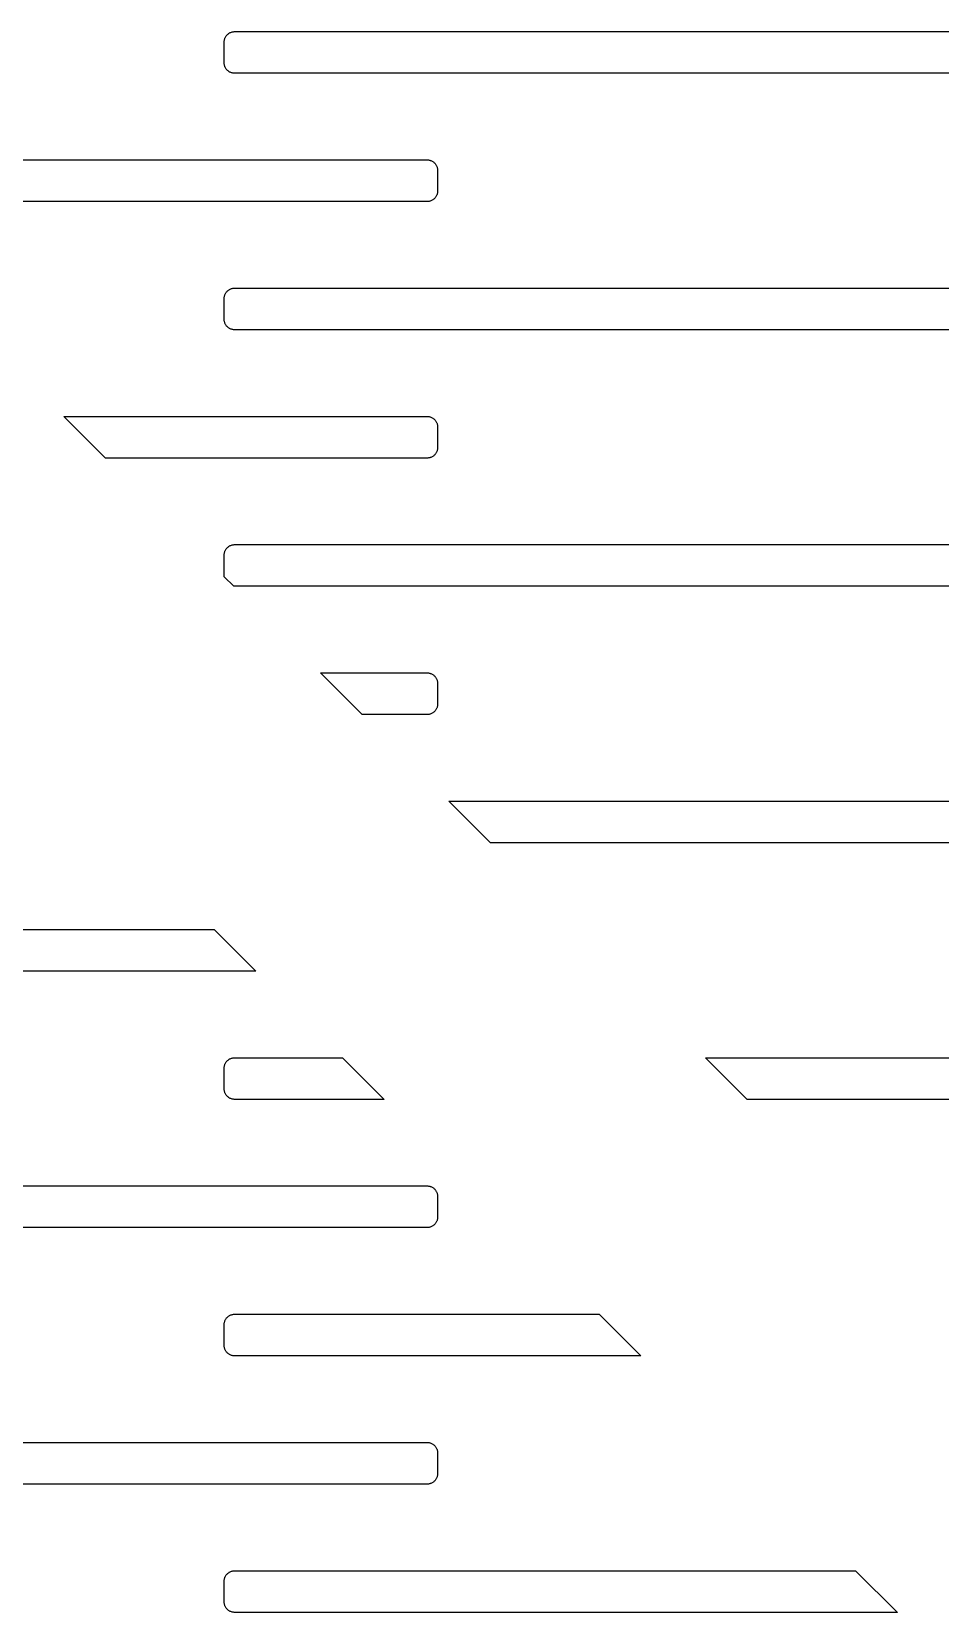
# Model space of a CAD drawing. Header units: metres. Extents: x -217 to 217, y -217 to 217.
# Drawn here: x 74.67 to 103.01, y -107.32 to -58.02 of the extents above; entities that cross this region are included whole.
import ezdxf

# ---------------------------------------------------------------- set-up
doc = ezdxf.new("R2010")
doc.units = ezdxf.units.M

msp = doc.modelspace()

# ---------------------------------------------------------------- linework, layer by layer
for p, q in [((80.718, -58.1906), (80.7284, -58.173)), ((80.7284, -58.173), (80.7399, -58.1562)), ((80.7399, -58.1562), (80.7524, -58.14)), ((80.7524, -58.14), (80.7659, -58.1247)), ((80.7659, -58.1247), (80.7803, -58.1103)), ((80.7803, -58.1103), (80.7956, -58.0968)), ((80.7956, -58.0968), (80.8118, -58.0843)), ((80.8118, -58.0843), (80.8287, -58.0728)), ((80.8287, -58.0728), (80.8462, -58.0624)), ((80.8462, -58.0624), (80.8644, -58.0531)), ((80.8644, -58.0531), (80.8831, -58.045)), ((80.8831, -58.045), (80.9024, -58.0381)), ((80.9024, -58.0381), (80.922, -58.0324)), ((80.922, -58.0324), (80.9419, -58.028)), ((80.9419, -58.028), (80.9621, -58.0248)), ((80.9621, -58.0248), (80.9824, -58.0228)), ((80.9824, -58.0228), (81.0028, -58.0222)), ((81.0028, -58.0222), (112.003, -58.0222)), ((80.6778, -58.3472), (80.6784, -58.3268)), ((80.6778, -58.9972), (80.6778, -58.3472)), ((80.6784, -58.3268), (80.6804, -58.3065)), ((80.6804, -58.3065), (80.6835, -58.2863)), ((80.6835, -58.2863), (80.688, -58.2664)), ((80.688, -58.2664), (80.6937, -58.2468)), ((80.6937, -58.2468), (80.7006, -58.2276)), ((80.7006, -58.2276), (80.7087, -58.2088)), ((80.7087, -58.2088), (80.718, -58.1906)), ((80.6784, -59.0176), (80.6778, -58.9972)), ((80.6804, -59.0379), (80.6784, -59.0176)), ((80.6835, -59.0581), (80.6804, -59.0379)), ((80.688, -59.078), (80.6835, -59.0581)), ((80.6937, -59.0976), (80.688, -59.078)), ((80.7006, -59.1168), (80.6937, -59.0976)), ((80.7087, -59.1356), (80.7006, -59.1168)), ((80.718, -59.1538), (80.7087, -59.1356)), ((80.7284, -59.1713), (80.718, -59.1538)), ((80.7399, -59.1882), (80.7284, -59.1713)), ((80.7524, -59.2044), (80.7399, -59.1882)), ((80.7659, -59.2197), (80.7524, -59.2044)), ((80.7803, -59.2341), (80.7659, -59.2197)), ((80.7956, -59.2476), (80.7803, -59.2341)), ((80.8118, -59.2601), (80.7956, -59.2476)), ((80.8287, -59.2716), (80.8118, -59.2601)), ((80.8462, -59.282), (80.8287, -59.2716)), ((80.8644, -59.2913), (80.8462, -59.282)), ((80.8831, -59.2994), (80.8644, -59.2913)), ((80.9024, -59.3063), (80.8831, -59.2994)), ((80.922, -59.312), (80.9024, -59.3063)), ((80.9419, -59.3164), (80.922, -59.312)), ((80.9621, -59.3196), (80.9419, -59.3164)), ((80.9824, -59.3215), (80.9621, -59.3196)), ((81.0028, -59.3222), (80.9824, -59.3215)), ((112.003, -59.3222), (81.0028, -59.3222)), ((67.679, -62.0222), (87.0028, -62.0222)), ((87.0028, -62.0222), (87.0232, -62.0228)), ((87.0232, -62.0228), (87.0435, -62.0248)), ((87.0435, -62.0248), (87.0637, -62.028)), ((87.0637, -62.028), (87.0836, -62.0324)), ((87.0836, -62.0324), (87.1032, -62.0381)), ((87.1032, -62.0381), (87.1224, -62.045)), ((87.1224, -62.045), (87.1412, -62.0531)), ((87.1412, -62.0531), (87.1594, -62.0624)), ((87.1594, -62.0624), (87.1769, -62.0728)), ((87.1769, -62.0728), (87.1938, -62.0843)), ((87.1938, -62.0843), (87.21, -62.0968)), ((87.21, -62.0968), (87.2253, -62.1103)), ((87.2253, -62.1103), (87.2397, -62.1247)), ((87.2397, -62.1247), (87.2532, -62.14)), ((87.2532, -62.14), (87.2657, -62.1562)), ((87.2657, -62.1562), (87.2772, -62.173)), ((87.2772, -62.173), (87.2876, -62.1906)), ((87.2876, -62.1906), (87.2969, -62.2088)), ((87.2969, -62.2088), (87.305, -62.2276)), ((87.305, -62.2276), (87.3119, -62.2468)), ((87.3119, -62.2468), (87.3176, -62.2664)), ((87.3176, -62.2664), (87.322, -62.2863)), ((87.322, -62.2863), (87.3252, -62.3065)), ((87.3252, -62.3065), (87.3271, -62.3268)), ((87.3271, -62.3268), (87.3278, -62.3472)), ((87.3278, -62.3472), (87.3278, -62.9972)), ((87.3119, -63.0976), (87.305, -63.1168)), ((87.3176, -63.078), (87.3119, -63.0976)), ((87.322, -63.0581), (87.3176, -63.078)), ((87.3252, -63.0379), (87.322, -63.0581)), ((87.3271, -63.0176), (87.3252, -63.0379)), ((87.3278, -62.9972), (87.3271, -63.0176)), ((87.0028, -63.3222), (68.979, -63.3222)), ((87.0232, -63.3215), (87.0028, -63.3222)), ((87.0435, -63.3196), (87.0232, -63.3215)), ((87.0637, -63.3164), (87.0435, -63.3196)), ((87.0836, -63.312), (87.0637, -63.3164)), ((87.1032, -63.3063), (87.0836, -63.312)), ((87.1224, -63.2994), (87.1032, -63.3063)), ((87.1412, -63.2913), (87.1224, -63.2994)), ((87.1594, -63.282), (87.1412, -63.2913)), ((87.1769, -63.2716), (87.1594, -63.282)), ((87.1938, -63.2601), (87.1769, -63.2716)), ((87.21, -63.2476), (87.1938, -63.2601)), ((87.2253, -63.2341), (87.21, -63.2476)), ((87.2397, -63.2197), (87.2253, -63.2341)), ((87.2532, -63.2044), (87.2397, -63.2197)), ((87.2657, -63.1882), (87.2532, -63.2044)), ((87.2772, -63.1713), (87.2657, -63.1882)), ((87.2876, -63.1538), (87.2772, -63.1713)), ((87.2969, -63.1356), (87.2876, -63.1538)), ((87.305, -63.1168), (87.2969, -63.1356)), ((80.8462, -66.0624), (80.8644, -66.0531)), ((80.8644, -66.0531), (80.8831, -66.045)), ((80.8831, -66.045), (80.9024, -66.0381)), ((80.9024, -66.0381), (80.922, -66.0324)), ((80.922, -66.0324), (80.9419, -66.028)), ((80.9419, -66.028), (80.9621, -66.0248)), ((80.9621, -66.0248), (80.9824, -66.0228)), ((80.9824, -66.0228), (81.0028, -66.0222)), ((81.0028, -66.0222), (112.003, -66.0222)), ((80.6778, -66.3472), (80.6784, -66.3268)), ((80.6778, -66.9972), (80.6778, -66.3472)), ((80.6784, -66.3268), (80.6804, -66.3065)), ((80.6804, -66.3065), (80.6835, -66.2863)), ((80.6835, -66.2863), (80.688, -66.2664)), ((80.688, -66.2664), (80.6937, -66.2468)), ((80.6937, -66.2468), (80.7006, -66.2276)), ((80.7006, -66.2276), (80.7087, -66.2088)), ((80.7087, -66.2088), (80.718, -66.1906)), ((80.718, -66.1906), (80.7284, -66.173)), ((80.7284, -66.173), (80.7399, -66.1562)), ((80.7399, -66.1562), (80.7524, -66.14)), ((80.7524, -66.14), (80.7659, -66.1247)), ((80.7659, -66.1247), (80.7803, -66.1103)), ((80.7803, -66.1103), (80.7956, -66.0968)), ((80.7956, -66.0968), (80.8118, -66.0843)), ((80.8118, -66.0843), (80.8287, -66.0728)), ((80.8287, -66.0728), (80.8462, -66.0624)), ((80.6784, -67.0176), (80.6778, -66.9972)), ((80.6804, -67.0379), (80.6784, -67.0176)), ((80.6835, -67.0581), (80.6804, -67.0379)), ((80.688, -67.078), (80.6835, -67.0581)), ((80.6937, -67.0976), (80.688, -67.078)), ((80.7006, -67.1168), (80.6937, -67.0976)), ((80.7087, -67.1356), (80.7006, -67.1168)), ((80.718, -67.1538), (80.7087, -67.1356)), ((80.7284, -67.1713), (80.718, -67.1538)), ((80.7399, -67.1882), (80.7284, -67.1713)), ((80.7524, -67.2044), (80.7399, -67.1882)), ((80.7659, -67.2197), (80.7524, -67.2044)), ((80.7803, -67.2341), (80.7659, -67.2197)), ((80.7956, -67.2476), (80.7803, -67.2341)), ((80.8118, -67.2601), (80.7956, -67.2476)), ((80.8287, -67.2716), (80.8118, -67.2601)), ((80.8462, -67.282), (80.8287, -67.2716)), ((80.8644, -67.2913), (80.8462, -67.282)), ((80.8831, -67.2994), (80.8644, -67.2913)), ((80.9024, -67.3063), (80.8831, -67.2994)), ((80.922, -67.312), (80.9024, -67.3063)), ((80.9419, -67.3164), (80.922, -67.312)), ((80.9621, -67.3196), (80.9419, -67.3164)), ((80.9824, -67.3215), (80.9621, -67.3196)), ((81.0028, -67.3222), (80.9824, -67.3215)), ((112.003, -67.3222), (81.0028, -67.3222)), ((76.979, -71.3222), (75.679, -70.0222)), ((75.679, -70.0222), (87.0028, -70.0222)), ((87.0028, -70.0222), (87.0232, -70.0228)), ((87.0232, -70.0228), (87.0435, -70.0248)), ((87.0435, -70.0248), (87.0637, -70.028)), ((87.0637, -70.028), (87.0836, -70.0324)), ((87.0836, -70.0324), (87.1032, -70.0381)), ((87.1032, -70.0381), (87.1224, -70.045)), ((87.1224, -70.045), (87.1412, -70.0531)), ((87.1412, -70.0531), (87.1594, -70.0624)), ((87.1594, -70.0624), (87.1769, -70.0728)), ((87.1769, -70.0728), (87.1938, -70.0843)), ((87.1938, -70.0843), (87.21, -70.0968)), ((87.21, -70.0968), (87.2253, -70.1103)), ((87.2253, -70.1103), (87.2397, -70.1247)), ((87.2397, -70.1247), (87.2532, -70.14)), ((87.2532, -70.14), (87.2657, -70.1562)), ((87.2657, -70.1562), (87.2772, -70.173)), ((87.2772, -70.173), (87.2876, -70.1906)), ((87.2876, -70.1906), (87.2969, -70.2088)), ((87.2969, -70.2088), (87.305, -70.2276)), ((87.305, -70.2276), (87.3119, -70.2468)), ((87.3119, -70.2468), (87.3176, -70.2664)), ((87.3176, -70.2664), (87.322, -70.2863)), ((87.322, -70.2863), (87.3252, -70.3065)), ((87.3252, -70.3065), (87.3271, -70.3268)), ((87.3271, -70.3268), (87.3278, -70.3472)), ((87.3278, -70.3472), (87.3278, -70.9972)), ((87.0028, -71.3222), (76.979, -71.3222)), ((87.0232, -71.3215), (87.0028, -71.3222)), ((87.0435, -71.3196), (87.0232, -71.3215)), ((87.0637, -71.3164), (87.0435, -71.3196)), ((87.0836, -71.312), (87.0637, -71.3164)), ((87.1032, -71.3063), (87.0836, -71.312)), ((87.1224, -71.2994), (87.1032, -71.3063)), ((87.1412, -71.2913), (87.1224, -71.2994)), ((87.1594, -71.282), (87.1412, -71.2913)), ((87.1769, -71.2716), (87.1594, -71.282)), ((87.1938, -71.2601), (87.1769, -71.2716)), ((87.21, -71.2476), (87.1938, -71.2601)), ((87.2253, -71.2341), (87.21, -71.2476)), ((87.2397, -71.2197), (87.2253, -71.2341)), ((87.2532, -71.2044), (87.2397, -71.2197)), ((87.2657, -71.1882), (87.2532, -71.2044)), ((87.2772, -71.1713), (87.2657, -71.1882)), ((87.2876, -71.1538), (87.2772, -71.1713)), ((87.2969, -71.1356), (87.2876, -71.1538)), ((87.305, -71.1168), (87.2969, -71.1356)), ((87.3119, -71.0976), (87.305, -71.1168)), ((87.3176, -71.078), (87.3119, -71.0976)), ((87.322, -71.0581), (87.3176, -71.078)), ((87.3252, -71.0379), (87.322, -71.0581)), ((87.3271, -71.0176), (87.3252, -71.0379)), ((87.3278, -70.9972), (87.3271, -71.0176)), ((80.6778, -74.3472), (80.6784, -74.3268)), ((80.6778, -74.9972), (80.6778, -74.3472)), ((80.6784, -74.3268), (80.6804, -74.3065)), ((80.6804, -74.3065), (80.6835, -74.2863)), ((80.6835, -74.2863), (80.688, -74.2664)), ((80.688, -74.2664), (80.6937, -74.2468)), ((80.6937, -74.2468), (80.7006, -74.2276)), ((80.7006, -74.2276), (80.7087, -74.2088)), ((80.7087, -74.2088), (80.718, -74.1906)), ((80.718, -74.1906), (80.7284, -74.173)), ((80.7284, -74.173), (80.7399, -74.1562)), ((80.7399, -74.1562), (80.7524, -74.14)), ((80.7524, -74.14), (80.7659, -74.1247)), ((80.7659, -74.1247), (80.7803, -74.1103)), ((80.7803, -74.1103), (80.7956, -74.0968)), ((80.7956, -74.0968), (80.8118, -74.0843)), ((80.8118, -74.0843), (80.8287, -74.0728)), ((80.8287, -74.0728), (80.8462, -74.0624)), ((80.8462, -74.0624), (80.8644, -74.0531)), ((80.8644, -74.0531), (80.8831, -74.045)), ((80.8831, -74.045), (80.9024, -74.0381)), ((80.9024, -74.0381), (80.922, -74.0324)), ((80.922, -74.0324), (80.9419, -74.028)), ((80.9419, -74.028), (80.9621, -74.0248)), ((80.9621, -74.0248), (80.9824, -74.0228)), ((80.9824, -74.0228), (81.0028, -74.0222)), ((81.0028, -74.0222), (112.003, -74.0222)), ((80.6784, -75.0176), (80.6778, -74.9972)), ((80.6788, -75.022), (80.6784, -75.0176)), ((80.978, -75.3211), (80.6788, -75.022)), ((80.9824, -75.3215), (80.978, -75.3211)), ((81.0028, -75.3222), (80.9824, -75.3215)), ((112.003, -75.3222), (81.0028, -75.3222)), ((84.979, -79.3222), (83.679, -78.0222)), ((83.679, -78.0222), (87.0028, -78.0222)), ((87.0028, -78.0222), (87.0232, -78.0228)), ((87.0232, -78.0228), (87.0435, -78.0248)), ((87.0435, -78.0248), (87.0637, -78.028)), ((87.0637, -78.028), (87.0836, -78.0324)), ((87.0836, -78.0324), (87.1032, -78.0381)), ((87.1032, -78.0381), (87.1224, -78.045)), ((87.1224, -78.045), (87.1412, -78.0531)), ((87.1412, -78.0531), (87.1594, -78.0624)), ((87.1594, -78.0624), (87.1769, -78.0728)), ((87.1769, -78.0728), (87.1938, -78.0843)), ((87.1938, -78.0843), (87.21, -78.0968)), ((87.21, -78.0968), (87.2253, -78.1103)), ((87.2253, -78.1103), (87.2397, -78.1247)), ((87.2397, -78.1247), (87.2532, -78.14)), ((87.2532, -78.14), (87.2657, -78.1562)), ((87.2657, -78.1562), (87.2772, -78.173)), ((87.2772, -78.173), (87.2876, -78.1906)), ((87.2876, -78.1906), (87.2969, -78.2088)), ((87.2969, -78.2088), (87.305, -78.2276)), ((87.305, -78.2276), (87.3119, -78.2468)), ((87.3119, -78.2468), (87.3176, -78.2664)), ((87.3176, -78.2664), (87.322, -78.2863)), ((87.322, -78.2863), (87.3252, -78.3065)), ((87.3252, -78.3065), (87.3271, -78.3268)), ((87.3271, -78.3268), (87.3278, -78.3472)), ((87.3278, -78.3472), (87.3278, -78.9972)), ((87.0028, -79.3222), (84.979, -79.3222)), ((87.0232, -79.3215), (87.0028, -79.3222)), ((87.0435, -79.3196), (87.0232, -79.3215)), ((87.0637, -79.3164), (87.0435, -79.3196)), ((87.0836, -79.312), (87.0637, -79.3164)), ((87.1032, -79.3063), (87.0836, -79.312)), ((87.1224, -79.2994), (87.1032, -79.3063)), ((87.1412, -79.2913), (87.1224, -79.2994)), ((87.1594, -79.282), (87.1412, -79.2913)), ((87.1769, -79.2716), (87.1594, -79.282)), ((87.1938, -79.2601), (87.1769, -79.2716)), ((87.21, -79.2476), (87.1938, -79.2601)), ((87.2253, -79.2341), (87.21, -79.2476)), ((87.2397, -79.2197), (87.2253, -79.2341)), ((87.2532, -79.2044), (87.2397, -79.2197)), ((87.2657, -79.1882), (87.2532, -79.2044)), ((87.2772, -79.1713), (87.2657, -79.1882)), ((87.2876, -79.1538), (87.2772, -79.1713)), ((87.2969, -79.1356), (87.2876, -79.1538)), ((87.305, -79.1168), (87.2969, -79.1356)), ((87.3119, -79.0976), (87.305, -79.1168)), ((87.3176, -79.078), (87.3119, -79.0976)), ((87.322, -79.0581), (87.3176, -79.078)), ((87.3252, -79.0379), (87.322, -79.0581)), ((87.3271, -79.0176), (87.3252, -79.0379)), ((87.3278, -78.9972), (87.3271, -79.0176)), ((88.979, -83.3222), (87.679, -82.0222)), ((87.679, -82.0222), (112.003, -82.0222)), ((112.003, -83.3222), (88.979, -83.3222)), ((56.0028, -86.0222), (80.3653, -86.0222)), ((80.3653, -86.0222), (81.6653, -87.3222)), ((81.6653, -87.3222), (56.0028, -87.3222)), ((80.7006, -90.2276), (80.7087, -90.2088)), ((80.7087, -90.2088), (80.718, -90.1906)), ((80.718, -90.1906), (80.7284, -90.173)), ((80.7284, -90.173), (80.7399, -90.1562)), ((80.7399, -90.1562), (80.7524, -90.14)), ((80.7524, -90.14), (80.7659, -90.1247)), ((80.7659, -90.1247), (80.7803, -90.1103)), ((80.7803, -90.1103), (80.7956, -90.0968)), ((80.7956, -90.0968), (80.8118, -90.0843)), ((80.8118, -90.0843), (80.8287, -90.0728)), ((80.8287, -90.0728), (80.8462, -90.0624)), ((80.8462, -90.0624), (80.8644, -90.0531)), ((80.8644, -90.0531), (80.8831, -90.045)), ((80.8831, -90.045), (80.9024, -90.0381)), ((80.9024, -90.0381), (80.922, -90.0324)), ((80.922, -90.0324), (80.9419, -90.028)), ((80.9419, -90.028), (80.9621, -90.0248)), ((80.9621, -90.0248), (80.9824, -90.0228)), ((80.9824, -90.0228), (81.0028, -90.0222)), ((81.0028, -90.0222), (84.3653, -90.0222)), ((84.3653, -90.0222), (85.6653, -91.3222)), ((96.979, -91.3222), (95.679, -90.0222)), ((95.679, -90.0222), (112.003, -90.0222)), ((80.6778, -90.3472), (80.6784, -90.3268)), ((80.6778, -90.9972), (80.6778, -90.3472)), ((80.6784, -90.3268), (80.6804, -90.3065)), ((80.6804, -90.3065), (80.6835, -90.2863)), ((80.6835, -90.2863), (80.688, -90.2664)), ((80.688, -90.2664), (80.6937, -90.2468)), ((80.6937, -90.2468), (80.7006, -90.2276)), ((80.6784, -91.0176), (80.6778, -90.9972)), ((80.6804, -91.0379), (80.6784, -91.0176)), ((80.6835, -91.0581), (80.6804, -91.0379)), ((80.688, -91.078), (80.6835, -91.0581)), ((80.6937, -91.0976), (80.688, -91.078)), ((80.7006, -91.1168), (80.6937, -91.0976)), ((80.7087, -91.1356), (80.7006, -91.1168)), ((80.718, -91.1538), (80.7087, -91.1356)), ((80.7284, -91.1713), (80.718, -91.1538)), ((80.7399, -91.1882), (80.7284, -91.1713)), ((80.7524, -91.2044), (80.7399, -91.1882)), ((80.7659, -91.2197), (80.7524, -91.2044)), ((80.7803, -91.2341), (80.7659, -91.2197)), ((80.7956, -91.2476), (80.7803, -91.2341)), ((80.8118, -91.2601), (80.7956, -91.2476)), ((80.8287, -91.2716), (80.8118, -91.2601)), ((80.8462, -91.282), (80.8287, -91.2716)), ((80.8644, -91.2913), (80.8462, -91.282)), ((80.8831, -91.2994), (80.8644, -91.2913)), ((80.9024, -91.3063), (80.8831, -91.2994)), ((80.922, -91.312), (80.9024, -91.3063)), ((80.9419, -91.3164), (80.922, -91.312)), ((80.9621, -91.3196), (80.9419, -91.3164)), ((80.9824, -91.3215), (80.9621, -91.3196)), ((81.0028, -91.3222), (80.9824, -91.3215)), ((85.6653, -91.3222), (81.0028, -91.3222)), ((112.003, -91.3222), (96.979, -91.3222)), ((56.0028, -94.0222), (87.0028, -94.0222)), ((87.0028, -94.0222), (87.0232, -94.0228)), ((87.0232, -94.0228), (87.0435, -94.0248)), ((87.0435, -94.0248), (87.0637, -94.028)), ((87.0637, -94.028), (87.0836, -94.0324)), ((87.0836, -94.0324), (87.1032, -94.0381)), ((87.1032, -94.0381), (87.1224, -94.045)), ((87.1224, -94.045), (87.1412, -94.0531)), ((87.1412, -94.0531), (87.1594, -94.0624)), ((87.1594, -94.0624), (87.1769, -94.0728)), ((87.1769, -94.0728), (87.1938, -94.0843)), ((87.1938, -94.0843), (87.21, -94.0968)), ((87.21, -94.0968), (87.2253, -94.1103)), ((87.2253, -94.1103), (87.2397, -94.1247)), ((87.2397, -94.1247), (87.2532, -94.14)), ((87.2532, -94.14), (87.2657, -94.1562)), ((87.2657, -94.1562), (87.2772, -94.173)), ((87.2772, -94.173), (87.2876, -94.1906)), ((87.2876, -94.1906), (87.2969, -94.2088)), ((87.2969, -94.2088), (87.305, -94.2276)), ((87.305, -94.2276), (87.3119, -94.2468)), ((87.3119, -94.2468), (87.3176, -94.2664)), ((87.3176, -94.2664), (87.322, -94.2863)), ((87.322, -94.2863), (87.3252, -94.3065)), ((87.3252, -94.3065), (87.3271, -94.3268)), ((87.3271, -94.3268), (87.3278, -94.3472)), ((87.3278, -94.3472), (87.3278, -94.9972)), ((87.2969, -95.1356), (87.2876, -95.1538)), ((87.305, -95.1168), (87.2969, -95.1356)), ((87.3119, -95.0976), (87.305, -95.1168)), ((87.3176, -95.078), (87.3119, -95.0976)), ((87.322, -95.0581), (87.3176, -95.078)), ((87.3252, -95.0379), (87.322, -95.0581)), ((87.3271, -95.0176), (87.3252, -95.0379)), ((87.3278, -94.9972), (87.3271, -95.0176)), ((87.0028, -95.3222), (56.0028, -95.3222)), ((87.0232, -95.3215), (87.0028, -95.3222)), ((87.0435, -95.3196), (87.0232, -95.3215)), ((87.0637, -95.3164), (87.0435, -95.3196)), ((87.0836, -95.312), (87.0637, -95.3164)), ((87.1032, -95.3063), (87.0836, -95.312)), ((87.1224, -95.2994), (87.1032, -95.3063)), ((87.1412, -95.2913), (87.1224, -95.2994)), ((87.1594, -95.282), (87.1412, -95.2913)), ((87.1769, -95.2716), (87.1594, -95.282)), ((87.1938, -95.2601), (87.1769, -95.2716)), ((87.21, -95.2476), (87.1938, -95.2601)), ((87.2253, -95.2341), (87.21, -95.2476)), ((87.2397, -95.2197), (87.2253, -95.2341)), ((87.2532, -95.2044), (87.2397, -95.2197)), ((87.2657, -95.1882), (87.2532, -95.2044)), ((87.2772, -95.1713), (87.2657, -95.1882)), ((87.2876, -95.1538), (87.2772, -95.1713)), ((80.7803, -98.1103), (80.7956, -98.0968)), ((80.7956, -98.0968), (80.8118, -98.0843)), ((80.8118, -98.0843), (80.8287, -98.0728)), ((80.8287, -98.0728), (80.8462, -98.0624)), ((80.8462, -98.0624), (80.8644, -98.0531)), ((80.8644, -98.0531), (80.8831, -98.045)), ((80.8831, -98.045), (80.9024, -98.0381)), ((80.9024, -98.0381), (80.922, -98.0324)), ((80.922, -98.0324), (80.9419, -98.028)), ((80.9419, -98.028), (80.9621, -98.0248)), ((80.9621, -98.0248), (80.9824, -98.0228)), ((80.9824, -98.0228), (81.0028, -98.0222)), ((81.0028, -98.0222), (92.3653, -98.0222)), ((92.3653, -98.0222), (93.6653, -99.3222)), ((80.6778, -98.3472), (80.6784, -98.3268)), ((80.6778, -98.9972), (80.6778, -98.3472)), ((80.6784, -98.3268), (80.6804, -98.3065)), ((80.6804, -98.3065), (80.6835, -98.2863)), ((80.6835, -98.2863), (80.688, -98.2664)), ((80.688, -98.2664), (80.6937, -98.2468)), ((80.6937, -98.2468), (80.7006, -98.2276)), ((80.7006, -98.2276), (80.7087, -98.2088)), ((80.7087, -98.2088), (80.718, -98.1906)), ((80.718, -98.1906), (80.7284, -98.173)), ((80.7284, -98.173), (80.7399, -98.1562)), ((80.7399, -98.1562), (80.7524, -98.14)), ((80.7524, -98.14), (80.7659, -98.1247)), ((80.7659, -98.1247), (80.7803, -98.1103)), ((80.6784, -99.0176), (80.6778, -98.9972)), ((80.6804, -99.0379), (80.6784, -99.0176)), ((80.6835, -99.0581), (80.6804, -99.0379)), ((80.688, -99.078), (80.6835, -99.0581)), ((80.6937, -99.0976), (80.688, -99.078)), ((80.7006, -99.1168), (80.6937, -99.0976)), ((80.7087, -99.1356), (80.7006, -99.1168)), ((80.718, -99.1538), (80.7087, -99.1356)), ((80.7284, -99.1713), (80.718, -99.1538)), ((80.7399, -99.1882), (80.7284, -99.1713)), ((80.7524, -99.2044), (80.7399, -99.1882)), ((80.7659, -99.2197), (80.7524, -99.2044)), ((80.7803, -99.2341), (80.7659, -99.2197)), ((80.7956, -99.2476), (80.7803, -99.2341)), ((80.8118, -99.2601), (80.7956, -99.2476)), ((80.8287, -99.2716), (80.8118, -99.2601)), ((80.8462, -99.282), (80.8287, -99.2716)), ((80.8644, -99.2913), (80.8462, -99.282)), ((80.8831, -99.2994), (80.8644, -99.2913)), ((80.9024, -99.3063), (80.8831, -99.2994)), ((80.922, -99.312), (80.9024, -99.3063)), ((80.9419, -99.3164), (80.922, -99.312)), ((80.9621, -99.3196), (80.9419, -99.3164)), ((80.9824, -99.3215), (80.9621, -99.3196)), ((81.0028, -99.3222), (80.9824, -99.3215)), ((93.6653, -99.3222), (81.0028, -99.3222)), ((56.0028, -102.022), (87.0028, -102.022)), ((87.0028, -102.022), (87.0232, -102.023)), ((87.0232, -102.023), (87.0435, -102.025)), ((87.0435, -102.025), (87.0637, -102.028)), ((87.0637, -102.028), (87.0836, -102.032)), ((87.0836, -102.032), (87.1032, -102.038)), ((87.1032, -102.038), (87.1224, -102.045)), ((87.1224, -102.045), (87.1412, -102.053)), ((87.1412, -102.053), (87.1594, -102.062)), ((87.1594, -102.062), (87.1769, -102.073)), ((87.1769, -102.073), (87.1938, -102.084)), ((87.1938, -102.084), (87.21, -102.097)), ((87.21, -102.097), (87.2253, -102.11)), ((87.2253, -102.11), (87.2397, -102.125)), ((87.2397, -102.125), (87.2532, -102.14)), ((87.2532, -102.14), (87.2657, -102.156)), ((87.2657, -102.156), (87.2772, -102.173)), ((87.2772, -102.173), (87.2876, -102.191)), ((87.2876, -102.191), (87.2969, -102.209)), ((87.2969, -102.209), (87.305, -102.228)), ((87.305, -102.228), (87.3119, -102.247)), ((87.3119, -102.247), (87.3176, -102.266)), ((87.3176, -102.266), (87.322, -102.286)), ((87.322, -102.286), (87.3252, -102.306)), ((87.3252, -102.306), (87.3271, -102.327)), ((87.3271, -102.327), (87.3278, -102.347)), ((87.3278, -102.347), (87.3278, -102.997)), ((87.3271, -103.018), (87.3252, -103.038)), ((87.3278, -102.997), (87.3271, -103.018)), ((87.0028, -103.322), (56.0028, -103.322)), ((87.0232, -103.322), (87.0028, -103.322)), ((87.0435, -103.32), (87.0232, -103.322)), ((87.0637, -103.316), (87.0435, -103.32)), ((87.0836, -103.312), (87.0637, -103.316)), ((87.1032, -103.306), (87.0836, -103.312)), ((87.1224, -103.299), (87.1032, -103.306)), ((87.1412, -103.291), (87.1224, -103.299)), ((87.1594, -103.282), (87.1412, -103.291)), ((87.1769, -103.272), (87.1594, -103.282)), ((87.1938, -103.26), (87.1769, -103.272)), ((87.21, -103.248), (87.1938, -103.26)), ((87.2253, -103.234), (87.21, -103.248)), ((87.2397, -103.22), (87.2253, -103.234)), ((87.2532, -103.204), (87.2397, -103.22)), ((87.2657, -103.188), (87.2532, -103.204)), ((87.2772, -103.171), (87.2657, -103.188)), ((87.2876, -103.154), (87.2772, -103.171)), ((87.2969, -103.136), (87.2876, -103.154)), ((87.305, -103.117), (87.2969, -103.136)), ((87.3119, -103.098), (87.305, -103.117)), ((87.3176, -103.078), (87.3119, -103.098)), ((87.322, -103.058), (87.3176, -103.078)), ((87.3252, -103.038), (87.322, -103.058)), ((80.6778, -106.347), (80.6784, -106.327)), ((80.6778, -106.997), (80.6778, -106.347)), ((80.6784, -106.327), (80.6804, -106.306)), ((80.6804, -106.306), (80.6835, -106.286)), ((80.6835, -106.286), (80.688, -106.266)), ((80.688, -106.266), (80.6937, -106.247)), ((80.6937, -106.247), (80.7006, -106.228)), ((80.7006, -106.228), (80.7087, -106.209)), ((80.7087, -106.209), (80.718, -106.191)), ((80.718, -106.191), (80.7284, -106.173)), ((80.7284, -106.173), (80.7399, -106.156)), ((80.7399, -106.156), (80.7524, -106.14)), ((80.7524, -106.14), (80.7659, -106.125)), ((80.7659, -106.125), (80.7803, -106.11)), ((80.7803, -106.11), (80.7956, -106.097)), ((80.7956, -106.097), (80.8118, -106.084)), ((80.8118, -106.084), (80.8287, -106.073)), ((80.8287, -106.073), (80.8462, -106.062)), ((80.8462, -106.062), (80.8644, -106.053)), ((80.8644, -106.053), (80.8831, -106.045)), ((80.8831, -106.045), (80.9024, -106.038)), ((80.9024, -106.038), (80.922, -106.032)), ((80.922, -106.032), (80.9419, -106.028)), ((80.9419, -106.028), (80.9621, -106.025)), ((80.9621, -106.025), (80.9824, -106.023)), ((80.9824, -106.023), (81.0028, -106.022)), ((81.0028, -106.022), (100.365, -106.022)), ((100.365, -106.022), (101.665, -107.322)), ((80.6784, -107.018), (80.6778, -106.997)), ((80.6804, -107.038), (80.6784, -107.018)), ((80.6835, -107.058), (80.6804, -107.038)), ((80.688, -107.078), (80.6835, -107.058)), ((80.6937, -107.098), (80.688, -107.078)), ((80.7006, -107.117), (80.6937, -107.098)), ((80.7087, -107.136), (80.7006, -107.117)), ((80.718, -107.154), (80.7087, -107.136)), ((80.7284, -107.171), (80.718, -107.154)), ((80.7399, -107.188), (80.7284, -107.171)), ((80.7524, -107.204), (80.7399, -107.188)), ((80.7659, -107.22), (80.7524, -107.204)), ((80.7803, -107.234), (80.7659, -107.22)), ((80.7956, -107.248), (80.7803, -107.234)), ((80.8118, -107.26), (80.7956, -107.248)), ((80.8287, -107.272), (80.8118, -107.26)), ((80.8462, -107.282), (80.8287, -107.272)), ((80.8644, -107.291), (80.8462, -107.282)), ((80.8831, -107.299), (80.8644, -107.291)), ((80.9024, -107.306), (80.8831, -107.299)), ((80.922, -107.312), (80.9024, -107.306)), ((80.9419, -107.316), (80.922, -107.312)), ((80.9621, -107.32), (80.9419, -107.316)), ((80.9824, -107.322), (80.9621, -107.32)), ((81.0028, -107.322), (80.9824, -107.322)), ((101.665, -107.322), (81.0028, -107.322))]:
    msp.add_line(p, q)

doc.saveas('drawing.dxf')
